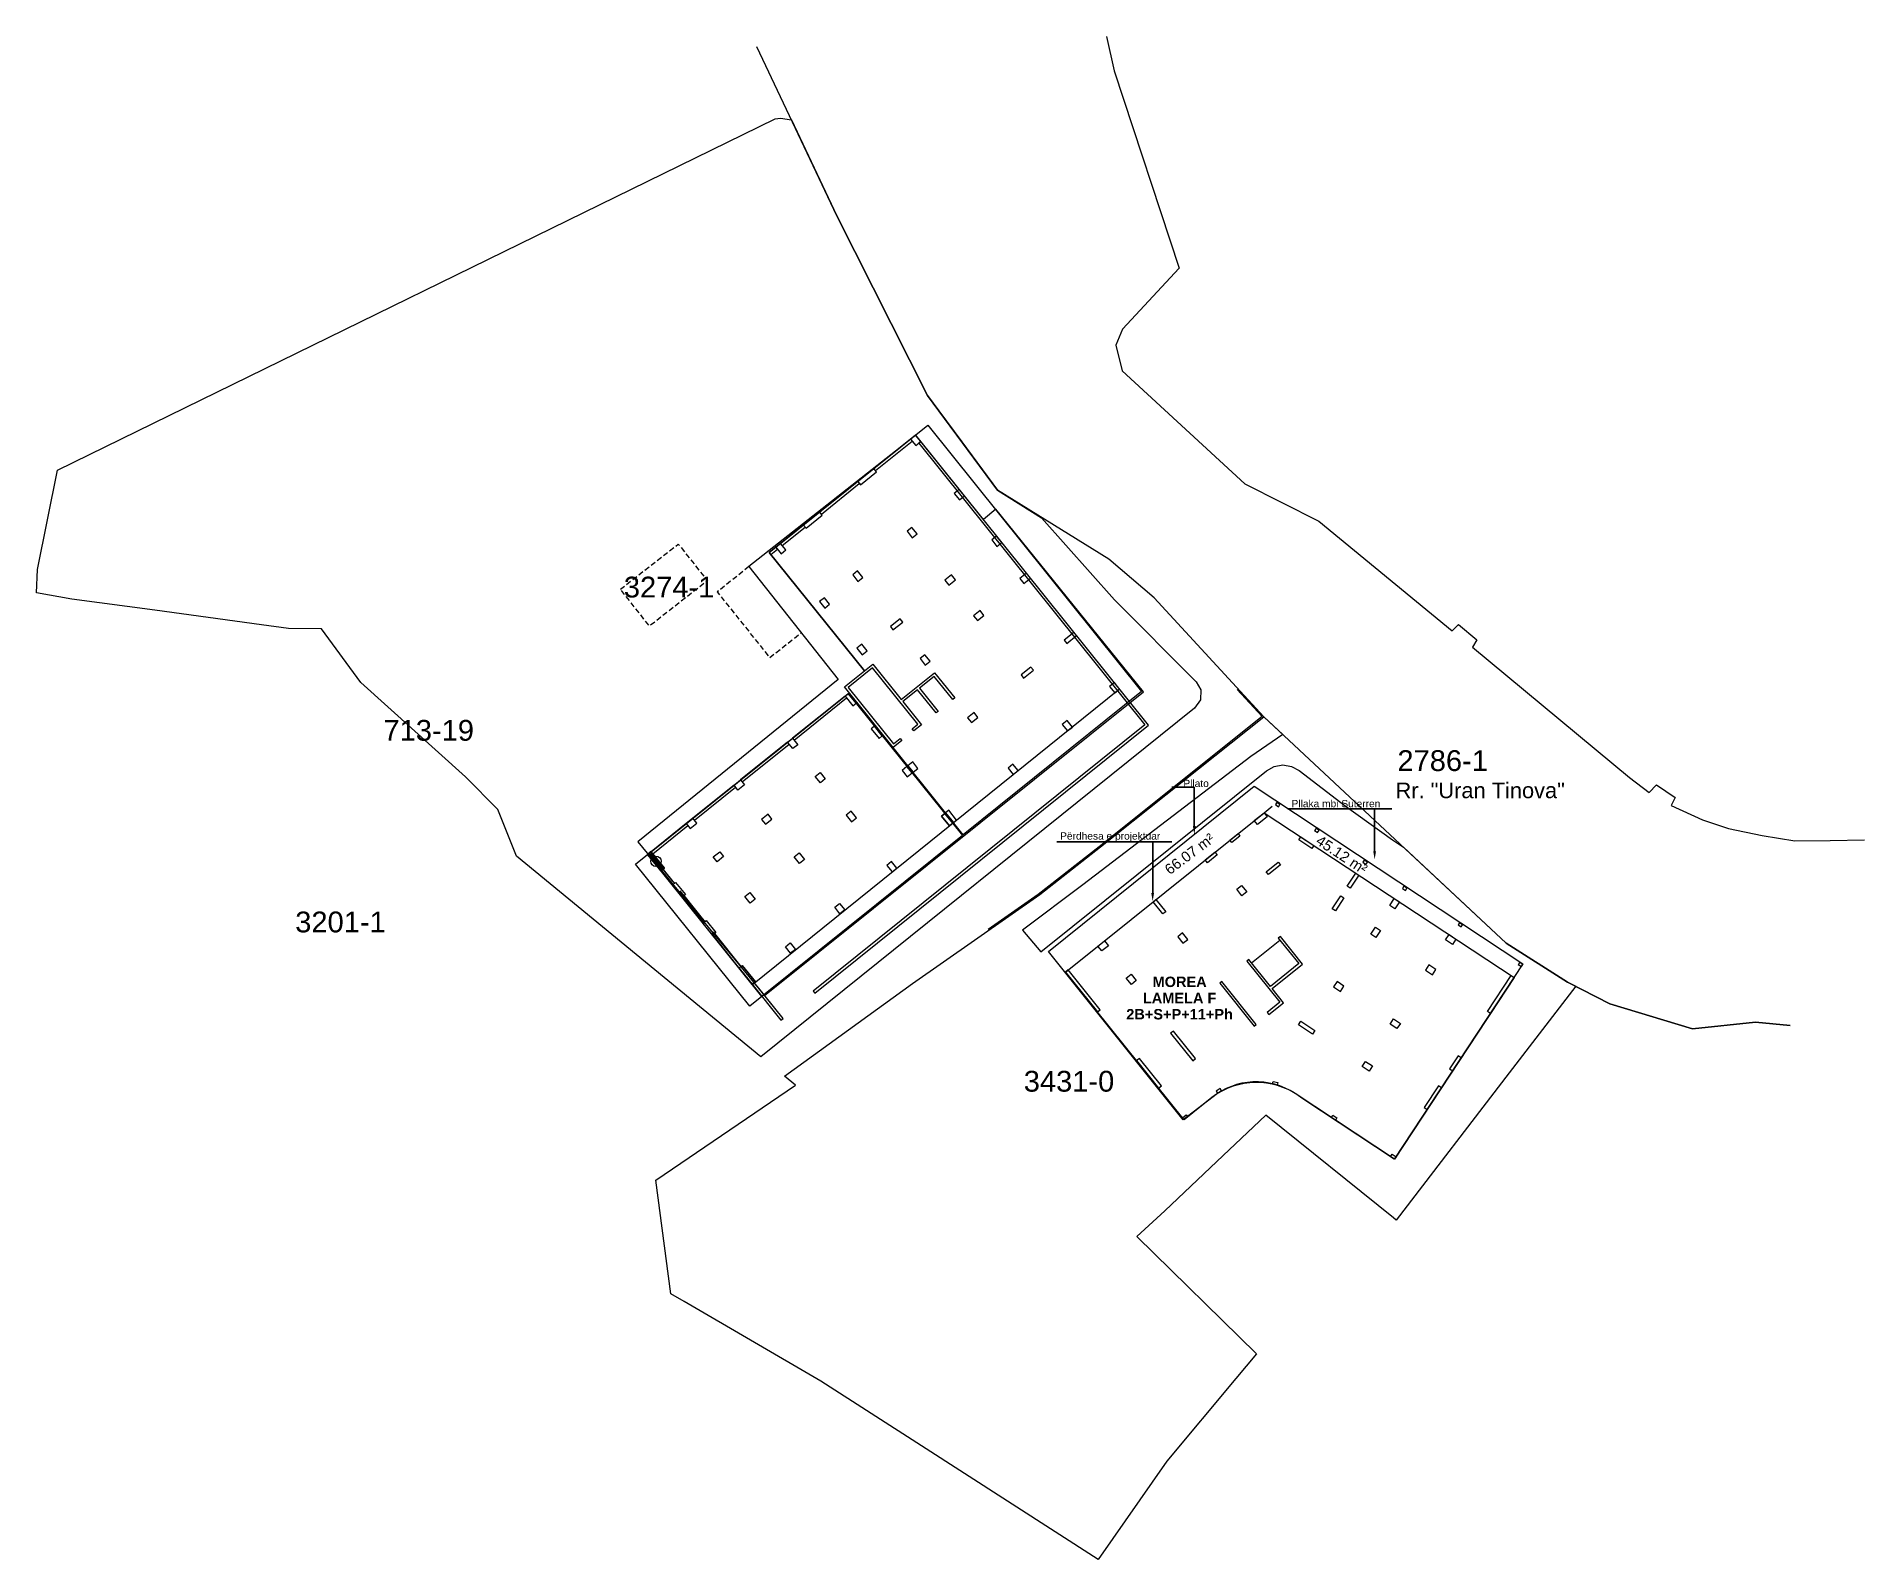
# Model space of a CAD drawing. Header units: metres. Extents: x 7511866 to 7512042, y 4692276 to 4692422.
import ezdxf
from ezdxf import colors
from ezdxf.entities.mleader import LeaderData, LeaderLine
from ezdxf.math import Vec2, Vec3

# ---------------------------------------------------------------- set-up
doc = ezdxf.new("R2010")
doc.units = ezdxf.units.M
doc.header["$PDMODE"] = 32
doc.linetypes.add('DASHED', pattern=[0.75, 0.5, -0.25])
doc.layers.get('0').update_dxf_attribs({"lineweight": 0})
for name, color, linetype, lineweight in [('A - objekti 1 gjendja faktike_Pen_No__1', 7, 'Continuous', 0), ('A - Pllaka Perdhes kolollt v2', 1, 'Continuous', 0), ('A - Shtyllat_Pen_No__20', 7, 'Continuous', 0), ('Drawing & Figure_Pen_No__101', 252, 'Continuous', 0), ('Drawing & Figure_Pen_No__18', 9, 'Continuous', 0), ('ekzek-perdhese', 5, 'Continuous', 0), ('ekzek-perdhese shkallet', 34, 'DASHED', 0), ('ekzek-perdhese terasa', 6, 'DASHED', 0), ('emrat e rrugeve', 7, 'Continuous', 0), ('etazha', 7, 'Continuous', 0), ('nr Parcela Fqinje', 251, 'Continuous', 0), ('Nr Parceles Baze', 7, 'Continuous', 0), ('parcela', 7, 'Continuous', 0), ('Parcela Baze', 7, 'Continuous', 0), ('Parcela Fqinje', 251, 'Continuous', 0), ('Structural - Bearing', 7, 'Continuous', 0), ('Structural - Bearing_Pen_No__20', 1, 'Continuous', 0), ('Structural - Bearing_Pen_No__21', 7, 'Continuous', 0), ('Structural - Bearing_Pen_No__27', 7, 'Continuous', 0)]:
    doc.layers.add(name, color=color, linetype=linetype, lineweight=lineweight)
doc.layers.add('A - objekti 1 gjendja faktike_Pen_No__8', color=7, linetype='Continuous', lineweight=0, true_color=0xa80f02)
doc.layers.add('A - Rrugë_Pen_No__82', color=7, linetype='Continuous', lineweight=0, true_color=0xaaaaaa)
doc.styles.add('GENERATED_STYLE_1', font='arial.ttf')
doc.styles.get("Standard").update_dxf_attribs({"font": 'arial.ttf'})

# ---------------------------------------------------------------- blocks, each defined once
blk = doc.blocks.new('Column_14', base_point=(-67320, 182407))
at = {"layer": 'Structural - Bearing', "linetype": 'Continuous', "lineweight": 0, "true_color": 0x000000}
h = blk.add_hatch(dxfattribs=at)
h.set_pattern_fill('CONCRETE_BLOCK', color=18, style=0, pattern_type=2)
h.set_pattern_definition([(45, (0, 0), (-91.92388, 91.92388), []), (135, (0, 0), (91.92388, 91.92388), [])])
h.paths.add_polyline_path([(-66320, 182207), (-66320, 182607), (-68320, 182607), (-68320, 182207)])
at = {"layer": 'Structural - Bearing_Pen_No__20', "color": 1, "linetype": 'Continuous', "lineweight": 0}
for p, q in [((-67320, 182487), (-67320, 182687)), ((-67400, 182407), (-68400, 182407)), ((-67320, 182327), (-67320, 182127)), ((-67240, 182407), (-66240, 182407))]:
    blk.add_line(p, q, dxfattribs=at)
blk.add_point((-67320, 182407), dxfattribs=at)
at = {"layer": 'Structural - Bearing_Pen_No__21', "color": 7, "linetype": 'Continuous', "lineweight": 35, "flags": 128}
blk.add_lwpolyline([(-66320, 182207), (-66320, 182607), (-68320, 182607), (-68320, 182207)], close=True, dxfattribs=at)

msp = doc.modelspace()

# ---------------------------------------------------------------- linework, layer by layer
at = {"color": 1}
msp.add_lwpolyline([(7511972.27, 4692359.39), (7511955.13, 4692345.62), (7511943.72, 4692359.83), (7511945.64, 4692361.38), (7511936.5, 4692372.76), (7511951.72, 4692384.98)], close=True, dxfattribs=at)
for points in [[(7511955.05, 4692345.56), (7511934.62, 4692329.14), (7511923.65, 4692342.8), (7511944.09, 4692359.21), (7511955.05, 4692345.56)], [(7511955.05, 4692345.56), (7511935.78, 4692330.08), (7511924.82, 4692343.74), (7511944.09, 4692359.21), (7511955.05, 4692345.56)]]:
    msp.add_lwpolyline(points, dxfattribs=at)
at = {"layer": 'A - objekti 1 gjendja faktike_Pen_No__1', "color": 7, "linetype": 'Continuous', "lineweight": 13}
for p, q in [((7511924.82, 4692343.74), (7511944.16, 4692359.28)), ((7511970.16, 4692359.63), (7511934.88, 4692331.21)), ((7511934.88, 4692331.21), (7511924.82, 4692343.74))]:
    msp.add_line(p, q, dxfattribs=at)
at = {"layer": 'A - objekti 1 gjendja faktike_Pen_No__8', "color": 14, "linetype": 'Continuous', "true_color": 0xa80f02}
msp.add_lwpolyline([(7511940.88, 4692330.4), (7511972.94, 4692356.16), (7511951.05, 4692383.42), (7511950.86, 4692383.26), (7511972.59, 4692356.2), (7511940.72, 4692330.6)], close=True, dxfattribs=at)
at = {"layer": 'A - objekti 1 gjendja faktike_Pen_No__8', "color": 14, "linetype": 'Continuous', "true_color": 0xa80f02, "flags": 128}
for points in [[(7511950.08, 4692383.66), (7511946.55, 4692380.83)], [(7511946.71, 4692380.64), (7511950.24, 4692383.47)], [(7511945, 4692379.58), (7511941.34, 4692376.64)], [(7511941.5, 4692376.45), (7511945.15, 4692379.38)], [(7511939.78, 4692375.39), (7511937.59, 4692373.63)], [(7511937.75, 4692373.44), (7511939.94, 4692375.19)], [(7511936.5, 4692372.76), (7511945.64, 4692361.38)], [(7511943.78, 4692358.96), (7511938.73, 4692354.91)], [(7511938.88, 4692354.71), (7511943.93, 4692358.77)], [(7511938.26, 4692354.53), (7511933.73, 4692350.89)], [(7511933.89, 4692350.7), (7511938.42, 4692354.34)], [(7511933.11, 4692350.39), (7511929.15, 4692347.21)], [(7511929.3, 4692347.02), (7511933.26, 4692350.2)], [(7511928.52, 4692346.71), (7511925.13, 4692343.99)], [(7511925.29, 4692343.79), (7511928.68, 4692346.51)], [(7511925.73, 4692342.61), (7511927.19, 4692340.79)], [(7511926.27, 4692342.33), (7511927.38, 4692340.95)], [(7511928.12, 4692339.62), (7511930.12, 4692337.14)], [(7511930.31, 4692337.3), (7511928.32, 4692339.78)], [(7511931.06, 4692335.97), (7511933.87, 4692332.46)], [(7511933.79, 4692332.97), (7511931.25, 4692336.13)], [(7511934.81, 4692331.29), (7511937.62, 4692327.79), (7511937.82, 4692327.95), (7511935.04, 4692331.41)]]:
    msp.add_lwpolyline(points, dxfattribs=at)
for points in [[(7511950.58, 4692383.04), (7511951.05, 4692383.42), (7511950.55, 4692384.04), (7511950.08, 4692383.66)], [(7511945, 4692379.58), (7511945.25, 4692379.27), (7511946.8, 4692380.52), (7511946.55, 4692380.83)], [(7511954.75, 4692378.81), (7511954.28, 4692378.44), (7511954.78, 4692377.81), (7511955.25, 4692378.19)], [(7511939.78, 4692375.39), (7511940.03, 4692375.08), (7511941.59, 4692376.33), (7511941.34, 4692376.64)], [(7511949.74, 4692374.79), (7511950.24, 4692374.17), (7511950.71, 4692374.54), (7511950.21, 4692375.17)], [(7511936.66, 4692372.56), (7511937.28, 4692373.06), (7511937.13, 4692373.26), (7511936.5, 4692372.76)], [(7511937.59, 4692373.63), (7511937.13, 4692373.26), (7511937.63, 4692372.64), (7511938.09, 4692373.01)], [(7511958.34, 4692374.34), (7511957.87, 4692373.96), (7511958.37, 4692373.34), (7511958.84, 4692373.72)], [(7511945.49, 4692370.35), (7511944.99, 4692370.98), (7511944.52, 4692370.6), (7511945.02, 4692369.98)], [(7511953.38, 4692370.1), (7511953.76, 4692369.63), (7511954.38, 4692370.13), (7511954, 4692370.6)], [(7511960.59, 4692370.26), (7511960.97, 4692369.79), (7511961.59, 4692370.29), (7511961.22, 4692370.76)], [(7511941.83, 4692367.41), (7511942.29, 4692367.78), (7511941.79, 4692368.41), (7511941.32, 4692368.03)], [(7511948.13, 4692365.63), (7511948.38, 4692365.32), (7511949.32, 4692366.07), (7511949.07, 4692366.38)], [(7511956.13, 4692366.67), (7511956.51, 4692366.21), (7511957.13, 4692366.71), (7511956.75, 4692367.17)], [(7511964.84, 4692364.33), (7511965.09, 4692364.01), (7511966.03, 4692364.77), (7511965.78, 4692365.08)], [(7511945.42, 4692362.93), (7511945.89, 4692363.31), (7511945.39, 4692363.93), (7511944.92, 4692363.56)], [(7511951.46, 4692362.92), (7511950.99, 4692362.55), (7511951.49, 4692361.92), (7511951.96, 4692362.3)], [(7511949.18, 4692358.62), (7511952.38, 4692361.18), (7511954.32, 4692358.77), (7511954.13, 4692358.61), (7511952.34, 4692360.83), (7511950.94, 4692359.71), (7511952.72, 4692357.48), (7511952.53, 4692357.33), (7511950.74, 4692359.55), (7511949.34, 4692358.42), (7511951.12, 4692356.2), (7511950.39, 4692355.61), (7511950.23, 4692355.8), (7511950.77, 4692356.24), (7511946.41, 4692361.67), (7511944.07, 4692359.79), (7511948.43, 4692354.36), (7511949.06, 4692354.86), (7511949.22, 4692354.67), (7511948.39, 4692354.01), (7511943.72, 4692359.83), (7511946.45, 4692362.02)], [(7511960.69, 4692360.99), (7511960.94, 4692360.68), (7511961.88, 4692361.43), (7511961.63, 4692361.74)], [(7511944.53, 4692358.03), (7511944.84, 4692358.28), (7511944.09, 4692359.21), (7511943.78, 4692358.96)], [(7511969.66, 4692360.25), (7511969.19, 4692359.87), (7511969.69, 4692359.25), (7511970.16, 4692359.62)], [(7511955.56, 4692356.87), (7511955.93, 4692356.4), (7511956.55, 4692356.9), (7511956.18, 4692357.37)], [(7511947.05, 4692354.89), (7511947.36, 4692355.14), (7511946.61, 4692356.07), (7511946.3, 4692355.82)], [(7511965.12, 4692356.6), (7511964.65, 4692356.22), (7511965.15, 4692355.6), (7511965.62, 4692355.98)], [(7511938.76, 4692353.91), (7511938.26, 4692354.53), (7511938.73, 4692354.91), (7511939.23, 4692354.28)], [(7511949.73, 4692352.19), (7511949.26, 4692351.81), (7511949.76, 4692351.19), (7511950.23, 4692351.56)], [(7511949.73, 4692352.19), (7511949.26, 4692351.81), (7511949.76, 4692351.19), (7511950.23, 4692351.56)], [(7511950.28, 4692352.62), (7511949.81, 4692352.25), (7511950.31, 4692351.63), (7511950.78, 4692352)], [(7511959.9, 4692352.41), (7511959.44, 4692352.03), (7511959.94, 4692351.41), (7511960.4, 4692351.79)], [(7511933.11, 4692350.39), (7511933.73, 4692350.89), (7511934.11, 4692350.42), (7511933.48, 4692349.92)], [(7511941.88, 4692350.99), (7511941.41, 4692350.61), (7511940.91, 4692351.23), (7511941.38, 4692351.61)], [(7511929.52, 4692346.74), (7511929.15, 4692347.21), (7511928.52, 4692346.71), (7511928.9, 4692346.24)], [(7511935.75, 4692347.09), (7511936.13, 4692346.63), (7511936.75, 4692347.13), (7511936.38, 4692347.6)], [(7511944.4, 4692346.88), (7511944.87, 4692347.26), (7511944.37, 4692347.88), (7511943.9, 4692347.51)], [(7511953.8, 4692346.48), (7511954.12, 4692346.73), (7511953.36, 4692347.66), (7511953.05, 4692347.41)], [(7511953.05, 4692347.41), (7511953.36, 4692347.66), (7511954.12, 4692346.73), (7511953.8, 4692346.48)], [(7511954.19, 4692346.79), (7511954.5, 4692347.04), (7511953.75, 4692347.98), (7511953.44, 4692347.73)], [(7511926.07, 4692342.18), (7511926.38, 4692342.43), (7511925.13, 4692343.99), (7511924.82, 4692343.74)], [(7511931.73, 4692343.99), (7511932.11, 4692343.52), (7511931.48, 4692343.02), (7511931.11, 4692343.49)], [(7511938.9, 4692343.49), (7511939.37, 4692343.87), (7511939.87, 4692343.24), (7511939.41, 4692342.87)], [(7511947.78, 4692342.67), (7511948.29, 4692342.05), (7511948.75, 4692342.42), (7511948.25, 4692343.05)], [(7511928.12, 4692339.62), (7511927.18, 4692340.79), (7511927.5, 4692341.04), (7511928.44, 4692339.87)], [(7511934.66, 4692339.06), (7511934.16, 4692339.68), (7511934.63, 4692340.06), (7511935.13, 4692339.44)], [(7511943.26, 4692339.03), (7511943.76, 4692338.41), (7511943.29, 4692338.03), (7511942.79, 4692338.66)], [(7511930.12, 4692337.14), (7511930.43, 4692337.39), (7511931.37, 4692336.22), (7511931.06, 4692335.97)], [(7511938.51, 4692335.22), (7511939.02, 4692334.6), (7511938.55, 4692334.23), (7511938.05, 4692334.85)], [(7511934.84, 4692331.25), (7511935.16, 4692331.5), (7511933.9, 4692333.06), (7511933.59, 4692332.81)], [(7511933.59, 4692332.81), (7511933.9, 4692333.06), (7511935.16, 4692331.5), (7511934.84, 4692331.25)]]:
    msp.add_lwpolyline(points, close=True, dxfattribs=at)
at = {"layer": 'A - Pllaka Perdhes kolollt v2', "color": 6, "linetype": 'DASHED', "ltscale": 2, "flags": 128}
msp.add_lwpolyline([(7511984.04, 4692347.74), (7511985.36, 4692348.79)], dxfattribs=at)
at = {"layer": 'A - Pllaka Perdhes kolollt v2', "linetype": 'Continuous', "flags": 128}
msp.add_lwpolyline([(7511964.96, 4692332.41), (7511984.04, 4692347.74), (7512008.08, 4692331.91), (7511996.59, 4692314.45), (7511987.03, 4692320.75, 0.325552), (7511979.03, 4692320.37), (7511976.36, 4692318.22)], format="xyb", close=True, dxfattribs=at)
at = {"layer": 'A - Rrugë_Pen_No__82', "color": 253, "linetype": 'Continuous', "true_color": 0xaaaaaa}
msp.add_lwpolyline([(7511997.71, 4692350), (7511997.71, 4692350.01)], dxfattribs=at)
at = {"layer": 'A - Shtyllat_Pen_No__20', "linetype": 'Continuous', "flags": 128}
for points in [[(7511985.56, 4692348.53), (7511985.27, 4692348.72), (7511985.13, 4692348.52), (7511985.42, 4692348.32)], [(7511983.42, 4692346.6), (7511983.1, 4692346.99), (7511984.04, 4692347.74), (7511984.35, 4692347.35)], [(7511980.95, 4692344.87), (7511980.77, 4692345.11), (7511981.55, 4692345.73), (7511981.73, 4692345.5)], [(7511987.57, 4692345.41), (7511988.82, 4692344.59), (7511988.63, 4692344.3), (7511987.38, 4692345.12)], [(7511989.33, 4692346.05), (7511989.04, 4692346.24), (7511988.9, 4692346.03), (7511989.19, 4692345.84)], [(7511978.61, 4692342.93), (7511978.39, 4692343.2), (7511979.32, 4692343.95), (7511979.54, 4692343.68)], [(7511984.46, 4692341.79), (7511984.24, 4692342.06), (7511985.41, 4692343), (7511985.63, 4692342.73)], [(7511993.98, 4692342.99), (7511993.68, 4692343.18), (7511993.55, 4692342.98), (7511993.84, 4692342.78)], [(7511992.03, 4692340.68), (7511992.86, 4692341.93), (7511993.15, 4692341.74), (7511992.33, 4692340.49)], [(7511981.92, 4692339.75), (7511981.42, 4692340.38), (7511981.89, 4692340.75), (7511982.39, 4692340.13)], [(7511990.6, 4692338.51), (7511991.43, 4692339.76), (7511991.72, 4692339.57), (7511990.9, 4692338.31)], [(7511996.12, 4692338.83), (7511996.56, 4692339.5), (7511997.06, 4692339.17), (7511996.62, 4692338.5)], [(7511997.78, 4692340.49), (7511997.48, 4692340.68), (7511997.35, 4692340.47), (7511997.64, 4692340.28)], [(7511974.32, 4692338.01), (7511973.38, 4692339.18), (7511973.65, 4692339.39), (7511974.59, 4692338.22)], [(7511975.75, 4692335.82), (7511976.25, 4692335.2), (7511976.72, 4692335.57), (7511976.22, 4692336.2)], [(7511994.3, 4692336.07), (7511994.74, 4692336.74), (7511995.24, 4692336.41), (7511994.8, 4692335.74)], [(7512002.16, 4692335.09), (7512001.49, 4692335.53), (7512001.82, 4692336.03), (7512002.49, 4692335.59)], [(7512003.12, 4692336.97), (7512002.83, 4692337.16), (7512002.69, 4692336.95), (7512002.98, 4692336.76)], [(7511968.45, 4692334.45), (7511968.08, 4692334.92), (7511968.7, 4692335.42), (7511969.08, 4692334.95)], [(7511984.5, 4692328.36), (7511985.91, 4692329.48), (7511984.81, 4692330.85), (7511987.74, 4692333.2), (7511985.61, 4692335.85), (7511985.41, 4692335.69), (7511987.38, 4692333.24), (7511984.66, 4692331.04), (7511982.59, 4692333.62), (7511982.39, 4692333.46), (7511985.56, 4692329.52), (7511984.35, 4692328.55)], [(7511964.96, 4692332.41), (7511968.03, 4692328.59), (7511968.3, 4692328.81), (7511965.23, 4692332.63)], [(7511999.56, 4692332.61), (7512000.23, 4692332.17), (7512000.56, 4692332.67), (7511999.89, 4692333.11)], [(7512008.91, 4692333.16), (7512008.61, 4692333.35), (7512008.48, 4692333.15), (7512008.77, 4692332.95)], [(7511971.3, 4692331.22), (7511970.8, 4692331.85), (7511971.27, 4692332.22), (7511971.77, 4692331.6)], [(7511979.78, 4692331.36), (7511983.1, 4692327.23), (7511983.3, 4692327.39), (7511979.98, 4692331.52)], [(7511990.73, 4692331.01), (7511991.39, 4692330.57), (7511991.72, 4692331.07), (7511991.06, 4692331.51)], [(7512008.08, 4692331.91), (7512005.8, 4692328.44), (7512005.51, 4692328.64), (7512007.79, 4692332.1)], [(7511987.36, 4692327.35), (7511987.58, 4692327.69), (7511988.92, 4692326.81), (7511988.7, 4692326.47)], [(7511996.82, 4692326.99), (7511996.15, 4692327.43), (7511996.48, 4692327.93), (7511997.15, 4692327.49)], [(7511975.06, 4692326.54), (7511977.19, 4692323.89), (7511977.46, 4692324.11), (7511975.33, 4692326.76)], [(7511971.78, 4692323.91), (7511973.91, 4692321.26), (7511974.19, 4692321.48), (7511972.06, 4692324.13)], [(7511994.46, 4692323.4), (7511994.13, 4692322.9), (7511993.46, 4692323.34), (7511993.79, 4692323.84)], [(7512002.7, 4692324.38), (7512001.88, 4692323.13), (7512002.17, 4692322.93), (7512003, 4692324.19)], [(7511985.3, 4692321.56), (7511984.87, 4692321.68), (7511984.93, 4692321.92), (7511985.37, 4692321.8)], [(7511979.58, 4692320.77), (7511979.97, 4692321), (7511979.84, 4692321.22), (7511979.45, 4692320.98)], [(7512000.81, 4692321.5), (7511999.43, 4692319.41), (7511999.72, 4692319.22), (7512001.1, 4692321.3)], [(7511976.36, 4692318.22), (7511976.2, 4692318.42), (7511976.55, 4692318.7), (7511976.71, 4692318.5)], [(7511990.9, 4692318.2), (7511990.52, 4692318.45), (7511990.66, 4692318.66), (7511991.03, 4692318.41)], [(7511996.59, 4692314.45), (7511996.21, 4692314.7), (7511996.35, 4692314.91), (7511996.73, 4692314.66)]]:
    msp.add_lwpolyline(points, close=True, dxfattribs=at)
msp.add_lwpolyline([(7511982.84, 4692333.3), (7511985.57, 4692335.5)], dxfattribs=at)
at = {"layer": 'Drawing & Figure_Pen_No__101', "color": 252}
msp.add_lwpolyline([(7511981.47, 4692359.58), (7511983.87, 4692356.98), (7511968.19, 4692344.46), (7511962.35, 4692339.87), (7511957.53, 4692336.51)], dxfattribs=at)
at = {"layer": 'Drawing & Figure_Pen_No__18', "color": 9}
msp.add_lwpolyline([(7511981.47, 4692359.58), (7511983.87, 4692356.98), (7511968.19, 4692344.46), (7511962.35, 4692339.87), (7511957.53, 4692336.51)], dxfattribs=at)
at = {"layer": 'ekzek-perdhese', "flags": 128}
msp.add_lwpolyline([(7511957.07, 4692375.93), (7511950.59, 4692384.03), (7511934.54, 4692371.4), (7511943.13, 4692360.54), (7511923.85, 4692344.94), (7511936.05, 4692330.16), (7511972.45, 4692359.37), (7511958.28, 4692376.91)], close=True, dxfattribs=at)
at = {"layer": 'ekzek-perdhese', "elevation": 621.04, "flags": 128}
msp.add_lwpolyline([(7512008.92, 4692333.22), (7511996.54, 4692314.44), (7511987.77, 4692320.24, 0.318319), (7511979.57, 4692320.74), (7511976.28, 4692318.21), (7511963.34, 4692334.39), (7511983.1, 4692350.28)], format="xyb", close=True, dxfattribs=at)
at = {"layer": 'ekzek-perdhese shkallet', "flags": 128}
msp.add_lwpolyline([(7511922.19, 4692369.22), (7511927.75, 4692373.57), (7511930.55, 4692370.04), (7511924.99, 4692365.68)], close=True, dxfattribs=at)
at = {"layer": 'ekzek-perdhese terasa', "flags": 128}
msp.add_lwpolyline([(7511934.54, 4692371.4), (7511931.49, 4692368.96), (7511936.54, 4692362.65), (7511939.57, 4692365.04)], dxfattribs=at)
at = {"layer": 'parcela', "flags": 128}
msp.add_lwpolyline([(7511971.83, 4692307.01), (7511983.33, 4692295.73), (7511981.33, 4692293.35), (7511974.71, 4692285.41), (7511968.09, 4692275.96), (7511951.12, 4692286.89), (7511941.46, 4692293.1), (7511928.33, 4692300.75), (7511927.02, 4692301.51), (7511925.6, 4692312.43), (7511939.02, 4692321.55), (7511937.96, 4692322.42), (7511950.25, 4692331.33), (7511962.5, 4692339.88), (7511968.34, 4692344.46), (7511984.02, 4692356.97), (7511985.85, 4692355.25), (7511982.77, 4692353.15), (7511966.63, 4692340.81), (7511960.84, 4692336.46), (7511962.6, 4692334.36), (7511984.28, 4692351.78), (7511985.01, 4692352.19), (7511985.84, 4692352.34), (7511986.67, 4692352.2), (7511987.41, 4692351.8), (7511991.84, 4692348.39), (7511996.38, 4692345.13), (7511997.43, 4692344.43), (7512004.36, 4692337.95), (7512007.31, 4692335.19), (7512013.22, 4692331.47), (7512014, 4692331.06), (7512007.6, 4692322.74), (7511996.73, 4692308.59), (7511996.48, 4692308.81), (7511984.22, 4692318.67), (7511979.51, 4692314.21), (7511974.51, 4692309.47), (7511971.83, 4692307.01)], dxfattribs=at)
at = {"layer": 'Parcela Baze', "flags": 128}
msp.add_lwpolyline([(7511868.09, 4692380.67), (7511937.07, 4692414.44), (7511937.58, 4692414.51), (7511938.62, 4692414.35), (7511942.99, 4692405.12), (7511951.69, 4692387.85), (7511952.79, 4692386.36), (7511954.99, 4692383.38), (7511958.42, 4692378.74), (7511962.66, 4692376.1), (7511969.66, 4692368.19), (7511977.52, 4692360.32), (7511977.96, 4692359.55), (7511977.93, 4692358.58), (7511977.37, 4692357.78), (7511935.68, 4692324.29), (7511925.49, 4692332.64), (7511912.21, 4692343.58), (7511910.41, 4692348.04), (7511907.29, 4692351.18), (7511897.25, 4692360.27), (7511893.47, 4692365.43), (7511890.29, 4692365.44), (7511887.7, 4692365.8), (7511877.46, 4692367.22), (7511869.46, 4692368.28), (7511866.08, 4692368.87), (7511866.16, 4692371.13), (7511868.09, 4692380.67)], dxfattribs=at)
at = {"layer": 'Parcela Fqinje', "flags": 128}
for points in [[(7511968.89, 4692422.35), (7511969.64, 4692419.04), (7511975.88, 4692400.08), (7511970.43, 4692394.23), (7511969.8, 4692392.68), (7511970.41, 4692390.22), (7511982.19, 4692379.36), (7511989.32, 4692375.78), (7512002.11, 4692365.21), (7512002.73, 4692365.84), (7512004.48, 4692364.37), (7512004.09, 4692363.64), (7512019.17, 4692351.12), (7512021.06, 4692349.67), (7512021.77, 4692350.41), (7512023.54, 4692349.22), (7512023.16, 4692348.42), (7512026.18, 4692347.05), (7512028.69, 4692346.22), (7512031.9, 4692345.54), (7512035.04, 4692345.03), (7512038.46, 4692345.08), (7512041.74, 4692345.13)], [(7512034.59, 4692327.28), (7512031.28, 4692327.61), (7512025.23, 4692326.98), (7512017.28, 4692329.36), (7512013.22, 4692331.47), (7512007.31, 4692335.19), (7511984.02, 4692356.97), (7511973.49, 4692368.39), (7511969.12, 4692372.1), (7511958.42, 4692378.74), (7511952.79, 4692386.36), (7511951.69, 4692387.85), (7511942.99, 4692405.12), (7511935.29, 4692421.37)], [(7512004.36, 4692337.95), (7512007.31, 4692335.19), (7512013.22, 4692331.47), (7512017.28, 4692329.36), (7512025.23, 4692326.98), (7512031.28, 4692327.61), (7512034.59, 4692327.28)]]:
    msp.add_lwpolyline(points, dxfattribs=at)
at = {"layer": 'Structural - Bearing_Pen_No__21', "color": 7, "linetype": 'Continuous', "flags": 128}
for points in [[(7511950.58, 4692383.04), (7511951.05, 4692383.42), (7511950.55, 4692384.04), (7511950.08, 4692383.66)], [(7511948.13, 4692365.63), (7511948.38, 4692365.32), (7511949.32, 4692366.07), (7511949.07, 4692366.38)]]:
    msp.add_lwpolyline(points, close=True, dxfattribs=at)
at = {"layer": 'Structural - Bearing_Pen_No__27', "color": 7, "linetype": 'Continuous'}
msp.add_lwpolyline([(7511940.88, 4692330.4), (7511972.94, 4692356.16), (7511951.05, 4692383.42), (7511950.86, 4692383.26), (7511972.59, 4692356.2), (7511940.72, 4692330.6), (7511940.88, 4692330.4)], dxfattribs=at)
at = {"layer": 'Structural - Bearing_Pen_No__27', "color": 7, "linetype": 'Continuous', "flags": 128}
for points in [[(7511936.5, 4692372.76), (7511945.64, 4692361.38)], [(7511943.78, 4692358.96), (7511938.73, 4692354.91)], [(7511938.88, 4692354.71), (7511943.93, 4692358.77)], [(7511938.26, 4692354.53), (7511933.73, 4692350.89)], [(7511933.89, 4692350.7), (7511938.42, 4692354.34)], [(7511933.11, 4692350.39), (7511929.15, 4692347.21)], [(7511929.3, 4692347.02), (7511933.26, 4692350.2)], [(7511928.52, 4692346.71), (7511925.13, 4692343.99)], [(7511925.29, 4692343.79), (7511928.68, 4692346.51)], [(7511925.73, 4692342.61), (7511927, 4692341.02)], [(7511927.19, 4692341.18), (7511925.92, 4692342.76)], [(7511927.75, 4692340.09), (7511930.18, 4692337.06)], [(7511930.37, 4692337.22), (7511927.94, 4692340.24)], [(7511930.93, 4692336.13), (7511933.87, 4692332.46)], [(7511933.79, 4692332.97), (7511931.13, 4692336.28)], [(7511934.81, 4692331.29), (7511937.62, 4692327.79)], [(7511937.82, 4692327.95), (7511935.01, 4692331.45)]]:
    msp.add_lwpolyline(points, dxfattribs=at)

# ---------------------------------------------------------------- block references
at = {"layer": 'Structural - Bearing', "color": 7, "lineweight": 35, "xscale": 0.000999999978084689, "yscale": 0.000999999978084689, "zscale": 0.000999999978084689, "rotation": 308.7703046881923}
msp.add_blockref('Column_14', (7511925.6, 4692343.08), dxfattribs=at)

# ---------------------------------------------------------------- texts
at = {"layer": 'A - Pllaka Perdhes kolollt v2', "color": 6, "style": 'GENERATED_STYLE_1'}
msp.add_text('66.07 m²', height=1, rotation=36.8912, dxfattribs=at).set_placement((7511974.98, 4692341.73))
at = {"layer": 'ekzek-perdhese', "style": 'GENERATED_STYLE_1'}
msp.add_text('45.12 m²', height=1, rotation=326.6097, dxfattribs=at).set_placement((7511988.93, 4692344.81))
at = {"layer": 'emrat e rrugeve', "color": 0, "style": 'GENERATED_STYLE_1'}
msp.add_text('Rr. "Uran Tinova"', height=1.5, dxfattribs=at).set_placement((7511996.68, 4692349.14))
at = {"layer": 'etazha', "color": 0, "insert": (7511975.93, 4692327.86), "char_height": 1, "attachment_point": 8, "line_spacing_factor": 0.933377, "style": 'GENERATED_STYLE_1'}
msp.add_mtext('\\A1;{\\fArial|b1|i0|c0|p34;MOREA\\PLAMELA F\\P2B+S+P+11+Ph}', dxfattribs=at)
at = {"layer": 'nr Parcela Fqinje'}
msp.add_text('2786-1', height=2, dxfattribs=at).set_placement((7511996.86, 4692351.75))
at = {"layer": 'Nr Parceles Baze'}
for s, p in [('3274-1', (7511922.52, 4692368.43)), ('713-19', (7511899.42, 4692354.66)), ('3201-1', (7511890.94, 4692336.24)), ('3431-0', (7511960.95, 4692320.93))]:
    msp.add_text(s, height=2, dxfattribs=at).set_placement(p)

# ---------------------------------------------------------------- leaders
at = {"layer": 'A - Pllaka Perdhes kolollt v2', "color": 6}
ml = msp.add_multileader_mtext('Standard', dxfattribs=at)
ml.set_content('Pllato', color=6)
ml.set_leader_properties()
ml.build(insert=Vec2(0, 0))
ml.multileader.update_dxf_attribs({"text_left_attachment_type": 4, "text_right_attachment_type": 5, "dogleg_length": 0.1, "arrow_head_size": 0.8})
ctx = ml.context
ctx.base_point, ctx.char_height, ctx.arrow_head_size, ctx.landing_gap_size, ctx.plane_origin = Vec3(7511975.29, 4692350.2, 621.04), 0.7, 0.8, 1, Vec3(7511977.34, 4692345.65, 621.04)
ctx.left_attachment, ctx.right_attachment = 4, 5
notes = []
notes.append((ctx, [(0, (1, 1, 0), (7511975.19, 4692350.2, 621.04), (1, 0), 0.1, [(0, [(7511977.34, 4692345.65, 621.04), (7511977.34, 4692350.2, 621.04)], 0, [])])]))
ctx.mtext.insert, ctx.mtext.flow_direction = Vec3(7511976.29, 4692350.91, 621.04), 5
at = {"layer": 'A - Pllaka Perdhes kolollt v2'}
ml = msp.add_multileader_mtext('Standard', dxfattribs=at)
ml.set_content('Përdhesa e projektuar', color=256)
ml.set_leader_properties()
ml.build(insert=Vec2(0, 0))
ml.multileader.update_dxf_attribs({"text_left_attachment_type": 4, "text_right_attachment_type": 5, "dogleg_length": 0.1, "arrow_head_size": 0.8})
ctx = ml.context
ctx.base_point, ctx.char_height, ctx.arrow_head_size, ctx.landing_gap_size, ctx.plane_origin = Vec3(7511963.51, 4692344.95), 0.7, 0.8, 1, Vec3(7511973.34, 4692339.22)
ctx.left_attachment, ctx.right_attachment, ctx.text_align_type = 4, 5, 2
notes.append((ctx, [(0, (1, 1, 0), (7511975.17, 4692344.95), (-1, 0), 0.1, [(0, [(7511973.34, 4692339.22), (7511973.34, 4692344.95)], 0, [])])]))
ctx.mtext.insert, ctx.mtext.alignment, ctx.mtext.flow_direction = Vec3(7511974.07, 4692345.86), 3, 5
at = {"layer": 'ekzek-perdhese'}
ml = msp.add_multileader_mtext('Standard', dxfattribs=at)
ml.set_content('Pllaka mbi Suterren', color=256)
ml.set_leader_properties()
ml.build(insert=Vec2(0, 0))
ml.multileader.update_dxf_attribs({"text_left_attachment_type": 4, "text_right_attachment_type": 5, "dogleg_length": 0.1, "arrow_head_size": 0.8})
ctx = ml.context
ctx.base_point, ctx.char_height, ctx.arrow_head_size, ctx.landing_gap_size, ctx.plane_origin = Vec3(7511985.83, 4692348.24), 0.7, 0.8, 1, Vec3(7511994.67, 4692343.24)
ctx.left_attachment, ctx.right_attachment, ctx.text_align_type = 4, 5, 2
notes.append((ctx, [(0, (1, 1, 0), (7511996.32, 4692348.12), (-1, 0), 0.1, [(0, [(7511994.67, 4692343.24), (7511994.67, 4692348.12)], 0, [])])]))
ctx.mtext.insert, ctx.mtext.alignment, ctx.mtext.flow_direction = Vec3(7511995.22, 4692348.97), 3, 5
for ctx, leaders in notes:
    for number, flags, end, landing, length, lines in leaders:
        leader = LeaderData()
        leader.index, (leader.has_last_leader_line, leader.has_dogleg_vector, leader.attachment_direction) = number, flags
        leader.last_leader_point, leader.dogleg_vector, leader.dogleg_length = Vec3(end), Vec3(landing), length
        for number, points, colour, breaks in lines:
            line = LeaderLine()
            line.index, line.vertices, line.color, line.breaks = number, Vec3.list(points), colors.encode_raw_color(colour), breaks
            leader.lines.append(line)
        ctx.leaders.append(leader)

doc.saveas('drawing.dxf')
